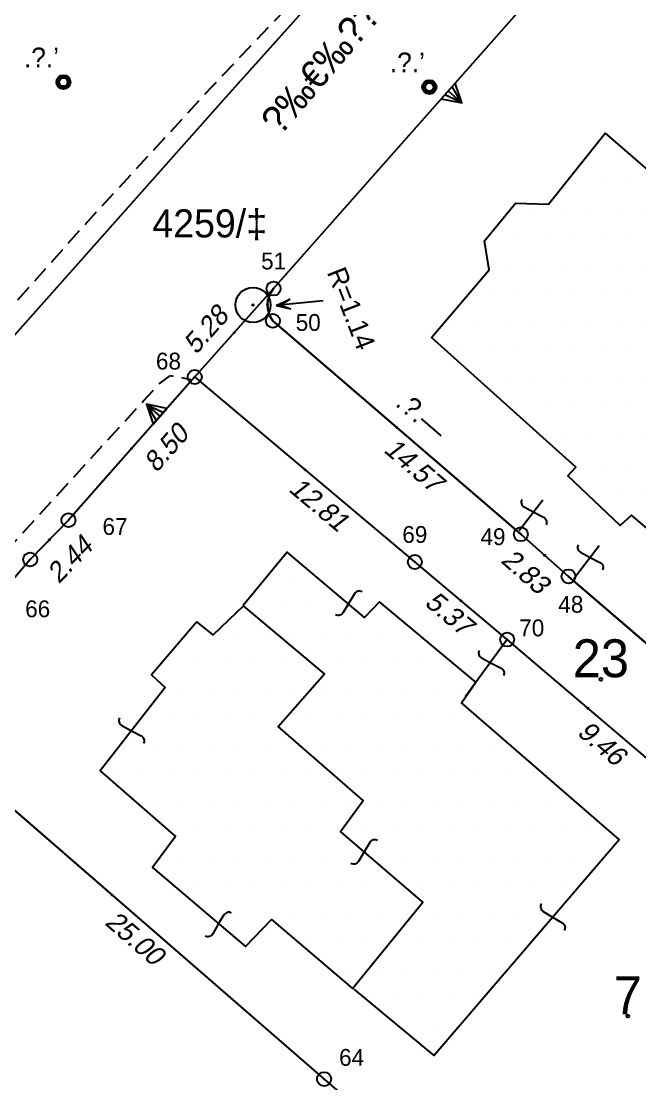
# Model space of a CAD drawing. Header units: millimetres. Extents: x 199469 to 200356, y 746544 to 746866.
# Drawn here: x 200100.09 to 200127.65, y 746710.29 to 746757.58 of the extents above; entities that cross this region are included whole.
import ezdxf
from ezdxf.enums import TextEntityAlignment as Align

# ---------------------------------------------------------------- set-up
doc = ezdxf.new("R2010")
doc.units = ezdxf.units.MM
doc.header["$LTSCALE"] = 3
doc.linetypes.add('DASHED2', pattern=[0.375, 0.25, -0.125])
doc.linetypes.add('HIDDEN', pattern=[0.375, 0.25, -0.125])
for name, color, linetype in [('C1603_1', 7, 'Continuous'), ('C1609_1', 52, 'Continuous'), ('C1611_1', 6, 'Continuous'), ('C1615', 2, 'Continuous'), ('C1650', 7, 'Continuous'), ('C1650_0_1', 1, 'Continuous'), ('C1660_1', 240, 'Continuous'), ('C1666', 1, 'Continuous'), ('C1680', 7, 'Continuous'), ('C1690', 7, 'Continuous'), ('gvul_temp', 51, 'Continuous'), ('M2200', 80, 'Continuous'), ('M2299', 80, 'Continuous'), ('M2402', 9, 'Continuous'), ('M2404', 9, 'DASHED2'), ('M2602', 9, 'Continuous'), ('M2605', 9, 'Continuous'), ('M4402', 9, 'Continuous')]:
    doc.layers.add(name, color=color, linetype=linetype)
doc.styles.add('HANIT_TEXT', font='hebtxt')
doc.styles.add('HEBTXT', font='hebtxt')
doc.styles.add('HEBTXT2', font='HEBTXT')
doc.styles.add('TAZAR_HEBTXT', font='HEBTXT')

# ---------------------------------------------------------------- blocks, each defined once
blk = doc.blocks.new('M2605_P')
at = {"style": 'HANIT_TEXT'}
blk.add_attdef('NAME', text='', height=1.389, rotation=0, dxfattribs=at).set_placement((0, 0.5), align=Align.BOTTOM_CENTER)
blk.add_attdef('HEIGHT', text='', height=1.6, rotation=0, dxfattribs=at).set_placement((0, -1), align=Align.TOP_CENTER)
at = {"style": 'HANIT_TEXT', "flags": 1}
blk.add_attdef('MARK', text='', height=1.6, rotation=0, dxfattribs=at).set_placement((0, -3), align=Align.TOP_CENTER)
blk = doc.blocks.new('*X79')
at = {"color": 0}
for p, q in [((200111.25, 746722.5), (200111.25, 746722.5)), ((200109.375, 746721.25), (200109.375, 746721.25)), ((200110.625, 746721.25), (200110.625, 746721.25)), ((200111.875, 746721.25), (200111.875, 746721.25)), ((200113.125, 746721.25), (200113.125, 746721.25)), ((200110, 746720), (200110, 746720)), ((200111.25, 746720), (200111.25, 746720)), ((200112.5, 746720), (200112.5, 746720)), ((200113.75, 746720), (200113.75, 746720)), ((200115, 746720), (200115, 746720)), ((200116.25, 746720), (200116.25, 746720)), ((200110.625, 746718.75), (200110.625, 746718.75)), ((200111.875, 746718.75), (200111.875, 746718.75)), ((200113.125, 746718.75), (200113.125, 746718.75)), ((200114.375, 746718.75), (200114.375, 746718.75)), ((200115.625, 746718.75), (200115.625, 746718.75)), ((200116.875, 746718.75), (200116.875, 746718.75)), ((200118.125, 746718.75), (200118.125, 746718.75)), ((200111.25, 746717.5), (200111.25, 746717.5)), ((200112.5, 746717.5), (200112.5, 746717.5)), ((200113.75, 746717.5), (200113.75, 746717.5)), ((200115, 746717.5), (200115, 746717.5)), ((200116.25, 746717.5), (200116.25, 746717.5)), ((200117.5, 746717.5), (200117.5, 746717.5)), ((200118.75, 746717.5), (200118.75, 746717.5)), ((200110.625, 746716.25), (200110.625, 746716.25)), ((200111.875, 746716.25), (200111.875, 746716.25)), ((200113.125, 746716.25), (200113.125, 746716.25)), ((200114.375, 746716.25), (200114.375, 746716.25)), ((200115.625, 746716.25), (200115.625, 746716.25)), ((200116.875, 746716.25), (200116.875, 746716.25)), ((200118.125, 746716.25), (200118.125, 746716.25)), ((200119.375, 746716.25), (200119.375, 746716.25)), ((200111.25, 746715), (200111.25, 746715)), ((200112.5, 746715), (200112.5, 746715)), ((200113.75, 746715), (200113.75, 746715)), ((200115, 746715), (200115, 746715)), ((200116.25, 746715), (200116.25, 746715)), ((200117.5, 746715), (200117.5, 746715)), ((200118.75, 746715), (200118.75, 746715)), ((200120, 746715), (200120, 746715)), ((200111.875, 746713.75), (200111.875, 746713.75)), ((200113.125, 746713.75), (200113.125, 746713.75)), ((200114.375, 746713.75), (200114.375, 746713.75)), ((200115.625, 746713.75), (200115.625, 746713.75)), ((200116.875, 746713.75), (200116.875, 746713.75)), ((200118.125, 746713.75), (200118.125, 746713.75)), ((200119.375, 746713.75), (200119.375, 746713.75)), ((200120.625, 746713.75), (200120.625, 746713.75)), ((200121.875, 746713.75), (200121.875, 746713.75)), ((200112.5, 746712.5), (200112.5, 746712.5)), ((200113.75, 746712.5), (200113.75, 746712.5)), ((200115, 746712.5), (200115, 746712.5)), ((200116.25, 746712.5), (200116.25, 746712.5)), ((200117.5, 746712.5), (200117.5, 746712.5)), ((200118.75, 746712.5), (200118.75, 746712.5)), ((200120, 746712.5), (200120, 746712.5)), ((200121.25, 746712.5), (200121.25, 746712.5)), ((200122.5, 746712.5), (200122.5, 746712.5)), ((200111.875, 746711.25), (200111.875, 746711.25)), ((200113.125, 746711.25), (200113.125, 746711.25)), ((200114.375, 746711.25), (200114.375, 746711.25)), ((200115.625, 746711.25), (200115.625, 746711.25)), ((200116.875, 746711.25), (200116.875, 746711.25)), ((200118.125, 746711.25), (200118.125, 746711.25)), ((200119.375, 746711.25), (200119.375, 746711.25)), ((200120.625, 746711.25), (200120.625, 746711.25)), ((200121.875, 746711.25), (200121.875, 746711.25)), ((200123.125, 746711.25), (200123.125, 746711.25)), ((200124.375, 746711.25), (200124.375, 746711.25)), ((200112.5, 746710), (200112.5, 746710)), ((200113.75, 746710), (200113.75, 746710)), ((200115, 746710), (200115, 746710)), ((200116.25, 746710), (200116.25, 746710)), ((200117.5, 746710), (200117.5, 746710)), ((200118.75, 746710), (200118.75, 746710)), ((200120, 746710), (200120, 746710)), ((200121.25, 746710), (200121.25, 746710)), ((200122.5, 746710), (200122.5, 746710)), ((200123.75, 746710), (200123.75, 746710)), ((200125, 746710), (200125, 746710)), ((200113.125, 746708.75), (200113.125, 746708.75)), ((200114.375, 746708.75), (200114.375, 746708.75)), ((200115.625, 746708.75), (200115.625, 746708.75)), ((200116.875, 746708.75), (200116.875, 746708.75)), ((200118.125, 746708.75), (200118.125, 746708.75)), ((200119.375, 746708.75), (200119.375, 746708.75)), ((200120.625, 746708.75), (200120.625, 746708.75)), ((200121.875, 746708.75), (200121.875, 746708.75)), ((200123.125, 746708.75), (200123.125, 746708.75)), ((200113.75, 746707.5), (200113.75, 746707.5)), ((200115, 746707.5), (200115, 746707.5)), ((200116.25, 746707.5), (200116.25, 746707.5)), ((200117.5, 746707.5), (200117.5, 746707.5)), ((200118.75, 746707.5), (200118.75, 746707.5)), ((200120, 746707.5), (200120, 746707.5)), ((200121.25, 746707.5), (200121.25, 746707.5)), ((200122.5, 746707.5), (200122.5, 746707.5)), ((200114.375, 746706.25), (200114.375, 746706.25)), ((200115.625, 746706.25), (200115.625, 746706.25)), ((200116.875, 746706.25), (200116.875, 746706.25)), ((200118.125, 746706.25), (200118.125, 746706.25)), ((200119.375, 746706.25), (200119.375, 746706.25)), ((200120.625, 746706.25), (200120.625, 746706.25)), ((200113.75, 746705), (200113.75, 746705)), ((200115, 746705), (200115, 746705)), ((200116.25, 746705), (200116.25, 746705)), ((200117.5, 746705), (200117.5, 746705)), ((200118.75, 746705), (200118.75, 746705)), ((200120, 746705), (200120, 746705)), ((200114.375, 746703.75), (200114.375, 746703.75)), ((200115.625, 746703.75), (200115.625, 746703.75)), ((200116.875, 746703.75), (200116.875, 746703.75)), ((200118.125, 746703.75), (200118.125, 746703.75)), ((200119.375, 746703.75), (200119.375, 746703.75)), ((200116.25, 746702.5), (200116.25, 746702.5)), ((200117.5, 746702.5), (200117.5, 746702.5))]:
    blk.add_line(p, q, dxfattribs=at)
blk = doc.blocks.new('*X80')
at = {"color": 0}
for p, q in [((200108.75, 746720), (200108.75, 746720)), ((200110, 746720), (200110, 746720)), ((200105.625, 746718.75), (200105.625, 746718.75)), ((200106.875, 746718.75), (200106.875, 746718.75)), ((200108.125, 746718.75), (200108.125, 746718.75)), ((200109.375, 746718.75), (200109.375, 746718.75)), ((200110.625, 746718.75), (200110.625, 746718.75)), ((200106.25, 746717.5), (200106.25, 746717.5)), ((200107.5, 746717.5), (200107.5, 746717.5)), ((200108.75, 746717.5), (200108.75, 746717.5)), ((200110, 746717.5), (200110, 746717.5)), ((200111.25, 746717.5), (200111.25, 746717.5)), ((200105.625, 746716.25), (200105.625, 746716.25)), ((200106.875, 746716.25), (200106.875, 746716.25)), ((200108.125, 746716.25), (200108.125, 746716.25)), ((200109.375, 746716.25), (200109.375, 746716.25)), ((200110.625, 746716.25), (200110.625, 746716.25)), ((200103.75, 746715), (200103.75, 746715)), ((200105, 746715), (200105, 746715)), ((200106.25, 746715), (200106.25, 746715)), ((200107.5, 746715), (200107.5, 746715)), ((200108.75, 746715), (200108.75, 746715)), ((200110, 746715), (200110, 746715)), ((200111.25, 746715), (200111.25, 746715)), ((200103.125, 746713.75), (200103.125, 746713.75)), ((200104.375, 746713.75), (200104.375, 746713.75)), ((200105.625, 746713.75), (200105.625, 746713.75)), ((200106.875, 746713.75), (200106.875, 746713.75)), ((200108.125, 746713.75), (200108.125, 746713.75)), ((200109.375, 746713.75), (200109.375, 746713.75)), ((200110.625, 746713.75), (200110.625, 746713.75)), ((200111.875, 746713.75), (200111.875, 746713.75)), ((200105, 746712.5), (200105, 746712.5)), ((200106.25, 746712.5), (200106.25, 746712.5)), ((200107.5, 746712.5), (200107.5, 746712.5)), ((200108.75, 746712.5), (200108.75, 746712.5)), ((200110, 746712.5), (200110, 746712.5)), ((200111.25, 746712.5), (200111.25, 746712.5)), ((200112.5, 746712.5), (200112.5, 746712.5)), ((200113.75, 746712.5), (200113.75, 746712.5)), ((200105.625, 746711.25), (200105.625, 746711.25)), ((200106.875, 746711.25), (200106.875, 746711.25)), ((200108.125, 746711.25), (200108.125, 746711.25)), ((200109.375, 746711.25), (200109.375, 746711.25)), ((200110.625, 746711.25), (200110.625, 746711.25)), ((200111.875, 746711.25), (200111.875, 746711.25)), ((200113.125, 746711.25), (200113.125, 746711.25)), ((200106.25, 746710), (200106.25, 746710)), ((200107.5, 746710), (200107.5, 746710)), ((200108.75, 746710), (200108.75, 746710)), ((200110, 746710), (200110, 746710)), ((200111.25, 746710), (200111.25, 746710)), ((200112.5, 746710), (200112.5, 746710)), ((200113.75, 746710), (200113.75, 746710)), ((200106.875, 746708.75), (200106.875, 746708.75)), ((200108.125, 746708.75), (200108.125, 746708.75)), ((200109.375, 746708.75), (200109.375, 746708.75)), ((200110.625, 746708.75), (200110.625, 746708.75)), ((200111.875, 746708.75), (200111.875, 746708.75)), ((200113.125, 746708.75), (200113.125, 746708.75)), ((200114.375, 746708.75), (200114.375, 746708.75)), ((200115.625, 746708.75), (200115.625, 746708.75)), ((200107.5, 746707.5), (200107.5, 746707.5)), ((200108.75, 746707.5), (200108.75, 746707.5)), ((200110, 746707.5), (200110, 746707.5)), ((200111.25, 746707.5), (200111.25, 746707.5)), ((200112.5, 746707.5), (200112.5, 746707.5)), ((200113.75, 746707.5), (200113.75, 746707.5)), ((200115, 746707.5), (200115, 746707.5)), ((200116.25, 746707.5), (200116.25, 746707.5)), ((200111.875, 746706.25), (200111.875, 746706.25)), ((200113.125, 746706.25), (200113.125, 746706.25)), ((200114.375, 746706.25), (200114.375, 746706.25)), ((200113.75, 746705), (200113.75, 746705))]:
    blk.add_line(p, q, dxfattribs=at)
blk = doc.blocks.new('*X82')
at = {"color": 0}
for p, q in [((200124.375, 746741.25), (200124.375, 746741.25)), ((200125.625, 746741.25), (200125.625, 746741.25)), ((200123.75, 746740), (200123.75, 746740)), ((200125, 746740), (200125, 746740)), ((200126.25, 746740), (200126.25, 746740)), ((200127.5, 746740), (200127.5, 746740)), ((200121.875, 746738.75), (200121.875, 746738.75)), ((200123.125, 746738.75), (200123.125, 746738.75)), ((200124.375, 746738.75), (200124.375, 746738.75)), ((200125.625, 746738.75), (200125.625, 746738.75)), ((200126.875, 746738.75), (200126.875, 746738.75)), ((200128.125, 746738.75), (200128.125, 746738.75)), ((200120, 746737.5), (200120, 746737.5)), ((200121.25, 746737.5), (200121.25, 746737.5)), ((200122.5, 746737.5), (200122.5, 746737.5)), ((200123.75, 746737.5), (200123.75, 746737.5)), ((200125, 746737.5), (200125, 746737.5)), ((200126.25, 746737.5), (200126.25, 746737.5)), ((200127.5, 746737.5), (200127.5, 746737.5)), ((200128.75, 746737.5), (200128.75, 746737.5)), ((200130, 746737.5), (200130, 746737.5)), ((200120.625, 746736.25), (200120.625, 746736.25)), ((200121.875, 746736.25), (200121.875, 746736.25)), ((200123.125, 746736.25), (200123.125, 746736.25)), ((200124.375, 746736.25), (200124.375, 746736.25)), ((200125.625, 746736.25), (200125.625, 746736.25)), ((200126.875, 746736.25), (200126.875, 746736.25)), ((200128.125, 746736.25), (200128.125, 746736.25)), ((200129.375, 746736.25), (200129.375, 746736.25)), ((200130.625, 746736.25), (200130.625, 746736.25)), ((200131.875, 746736.25), (200131.875, 746736.25)), ((200120, 746735), (200120, 746735)), ((200121.25, 746735), (200121.25, 746735)), ((200122.5, 746735), (200122.5, 746735)), ((200123.75, 746735), (200123.75, 746735)), ((200125, 746735), (200125, 746735)), ((200126.25, 746735), (200126.25, 746735)), ((200127.5, 746735), (200127.5, 746735)), ((200128.75, 746735), (200128.75, 746735)), ((200130, 746735), (200130, 746735)), ((200131.25, 746735), (200131.25, 746735)), ((200132.5, 746735), (200132.5, 746735)), ((200118.125, 746733.75), (200118.125, 746733.75)), ((200119.375, 746733.75), (200119.375, 746733.75)), ((200120.625, 746733.75), (200120.625, 746733.75)), ((200121.875, 746733.75), (200121.875, 746733.75)), ((200123.125, 746733.75), (200123.125, 746733.75)), ((200124.375, 746733.75), (200124.375, 746733.75)), ((200125.625, 746733.75), (200125.625, 746733.75)), ((200126.875, 746733.75), (200126.875, 746733.75)), ((200128.125, 746733.75), (200128.125, 746733.75)), ((200129.375, 746733.75), (200129.375, 746733.75)), ((200130.625, 746733.75), (200130.625, 746733.75)), ((200131.875, 746733.75), (200131.875, 746733.75)), ((200133.125, 746733.75), (200133.125, 746733.75)), ((200134.375, 746733.75), (200134.375, 746733.75)), ((200118.75, 746732.5), (200118.75, 746732.5)), ((200120, 746732.5), (200120, 746732.5)), ((200121.25, 746732.5), (200121.25, 746732.5)), ((200122.5, 746732.5), (200122.5, 746732.5)), ((200123.75, 746732.5), (200123.75, 746732.5)), ((200125, 746732.5), (200125, 746732.5)), ((200126.25, 746732.5), (200126.25, 746732.5)), ((200127.5, 746732.5), (200127.5, 746732.5)), ((200128.75, 746732.5), (200128.75, 746732.5)), ((200130, 746732.5), (200130, 746732.5)), ((200131.25, 746732.5), (200131.25, 746732.5)), ((200132.5, 746732.5), (200132.5, 746732.5)), ((200133.75, 746732.5), (200133.75, 746732.5)), ((200135, 746732.5), (200135, 746732.5)), ((200136.25, 746732.5), (200136.25, 746732.5)), ((200120.625, 746731.25), (200120.625, 746731.25)), ((200121.875, 746731.25), (200121.875, 746731.25)), ((200123.125, 746731.25), (200123.125, 746731.25)), ((200124.375, 746731.25), (200124.375, 746731.25)), ((200125.625, 746731.25), (200125.625, 746731.25)), ((200126.875, 746731.25), (200126.875, 746731.25)), ((200128.125, 746731.25), (200128.125, 746731.25)), ((200129.375, 746731.25), (200129.375, 746731.25)), ((200130.625, 746731.25), (200130.625, 746731.25)), ((200131.875, 746731.25), (200131.875, 746731.25)), ((200133.125, 746731.25), (200133.125, 746731.25)), ((200134.375, 746731.25), (200134.375, 746731.25)), ((200135.625, 746731.25), (200135.625, 746731.25)), ((200136.875, 746731.25), (200136.875, 746731.25)), ((200121.25, 746730), (200121.25, 746730)), ((200122.5, 746730), (200122.5, 746730)), ((200123.75, 746730), (200123.75, 746730)), ((200125, 746730), (200125, 746730)), ((200126.25, 746730), (200126.25, 746730)), ((200127.5, 746730), (200127.5, 746730)), ((200128.75, 746730), (200128.75, 746730)), ((200130, 746730), (200130, 746730)), ((200131.25, 746730), (200131.25, 746730)), ((200132.5, 746730), (200132.5, 746730)), ((200133.75, 746730), (200133.75, 746730)), ((200135, 746730), (200135, 746730)), ((200136.25, 746730), (200136.25, 746730)), ((200137.5, 746730), (200137.5, 746730)), ((200138.75, 746730), (200138.75, 746730)), ((200123.125, 746728.75), (200123.125, 746728.75)), ((200124.375, 746728.75), (200124.375, 746728.75)), ((200125.625, 746728.75), (200125.625, 746728.75)), ((200126.875, 746728.75), (200126.875, 746728.75)), ((200128.125, 746728.75), (200128.125, 746728.75)), ((200129.375, 746728.75), (200129.375, 746728.75)), ((200130.625, 746728.75), (200130.625, 746728.75)), ((200131.875, 746728.75), (200131.875, 746728.75)), ((200133.125, 746728.75), (200133.125, 746728.75)), ((200134.375, 746728.75), (200134.375, 746728.75)), ((200135.625, 746728.75), (200135.625, 746728.75)), ((200136.875, 746728.75), (200136.875, 746728.75)), ((200138.125, 746728.75), (200138.125, 746728.75)), ((200139.375, 746728.75), (200139.375, 746728.75)), ((200140.625, 746728.75), (200140.625, 746728.75)), ((200123.75, 746727.5), (200123.75, 746727.5)), ((200125, 746727.5), (200125, 746727.5)), ((200126.25, 746727.5), (200126.25, 746727.5)), ((200127.5, 746727.5), (200127.5, 746727.5)), ((200128.75, 746727.5), (200128.75, 746727.5)), ((200130, 746727.5), (200130, 746727.5)), ((200131.25, 746727.5), (200131.25, 746727.5)), ((200132.5, 746727.5), (200132.5, 746727.5)), ((200133.75, 746727.5), (200133.75, 746727.5)), ((200135, 746727.5), (200135, 746727.5)), ((200136.25, 746727.5), (200136.25, 746727.5)), ((200137.5, 746727.5), (200137.5, 746727.5)), ((200138.75, 746727.5), (200138.75, 746727.5)), ((200124.375, 746726.25), (200124.375, 746726.25)), ((200125.625, 746726.25), (200125.625, 746726.25)), ((200126.875, 746726.25), (200126.875, 746726.25)), ((200128.125, 746726.25), (200128.125, 746726.25)), ((200129.375, 746726.25), (200129.375, 746726.25)), ((200130.625, 746726.25), (200130.625, 746726.25)), ((200131.875, 746726.25), (200131.875, 746726.25)), ((200133.125, 746726.25), (200133.125, 746726.25)), ((200134.375, 746726.25), (200134.375, 746726.25)), ((200135.625, 746726.25), (200135.625, 746726.25)), ((200136.875, 746726.25), (200136.875, 746726.25)), ((200138.125, 746726.25), (200138.125, 746726.25)), ((200127.5, 746725), (200127.5, 746725)), ((200128.75, 746725), (200128.75, 746725)), ((200130, 746725), (200130, 746725)), ((200131.25, 746725), (200131.25, 746725)), ((200132.5, 746725), (200132.5, 746725)), ((200133.75, 746725), (200133.75, 746725)), ((200135, 746725), (200135, 746725)), ((200136.25, 746725), (200136.25, 746725)), ((200137.5, 746725), (200137.5, 746725)), ((200128.125, 746723.75), (200128.125, 746723.75)), ((200129.375, 746723.75), (200129.375, 746723.75)), ((200130.625, 746723.75), (200130.625, 746723.75)), ((200131.875, 746723.75), (200131.875, 746723.75)), ((200133.125, 746723.75), (200133.125, 746723.75)), ((200134.375, 746723.75), (200134.375, 746723.75)), ((200135.625, 746723.75), (200135.625, 746723.75)), ((200130, 746722.5), (200130, 746722.5)), ((200131.25, 746722.5), (200131.25, 746722.5)), ((200132.5, 746722.5), (200132.5, 746722.5)), ((200133.75, 746722.5), (200133.75, 746722.5)), ((200135, 746722.5), (200135, 746722.5)), ((200131.875, 746721.25), (200131.875, 746721.25)), ((200133.125, 746721.25), (200133.125, 746721.25)), ((200132.5, 746720), (200132.5, 746720))]:
    blk.add_line(p, q, dxfattribs=at)
blk = doc.blocks.new('*X37')
at = {"color": 0}
for p, q in [((200108.75, 746720), (200108.75, 746720)), ((200110, 746720), (200110, 746720)), ((200105.625, 746718.75), (200105.625, 746718.75)), ((200106.875, 746718.75), (200106.875, 746718.75)), ((200108.125, 746718.75), (200108.125, 746718.75)), ((200109.375, 746718.75), (200109.375, 746718.75)), ((200110.625, 746718.75), (200110.625, 746718.75)), ((200106.25, 746717.5), (200106.25, 746717.5)), ((200107.5, 746717.5), (200107.5, 746717.5)), ((200108.75, 746717.5), (200108.75, 746717.5)), ((200110, 746717.5), (200110, 746717.5)), ((200111.25, 746717.5), (200111.25, 746717.5)), ((200105.625, 746716.25), (200105.625, 746716.25)), ((200106.875, 746716.25), (200106.875, 746716.25)), ((200108.125, 746716.25), (200108.125, 746716.25)), ((200109.375, 746716.25), (200109.375, 746716.25)), ((200110.625, 746716.25), (200110.625, 746716.25)), ((200103.75, 746715), (200103.75, 746715)), ((200105, 746715), (200105, 746715)), ((200106.25, 746715), (200106.25, 746715)), ((200107.5, 746715), (200107.5, 746715)), ((200108.75, 746715), (200108.75, 746715)), ((200110, 746715), (200110, 746715)), ((200111.25, 746715), (200111.25, 746715)), ((200103.125, 746713.75), (200103.125, 746713.75)), ((200104.375, 746713.75), (200104.375, 746713.75)), ((200105.625, 746713.75), (200105.625, 746713.75)), ((200106.875, 746713.75), (200106.875, 746713.75)), ((200108.125, 746713.75), (200108.125, 746713.75)), ((200109.375, 746713.75), (200109.375, 746713.75)), ((200110.625, 746713.75), (200110.625, 746713.75)), ((200111.875, 746713.75), (200111.875, 746713.75)), ((200105, 746712.5), (200105, 746712.5)), ((200106.25, 746712.5), (200106.25, 746712.5)), ((200107.5, 746712.5), (200107.5, 746712.5)), ((200108.75, 746712.5), (200108.75, 746712.5)), ((200110, 746712.5), (200110, 746712.5)), ((200111.25, 746712.5), (200111.25, 746712.5)), ((200112.5, 746712.5), (200112.5, 746712.5)), ((200113.75, 746712.5), (200113.75, 746712.5)), ((200105.625, 746711.25), (200105.625, 746711.25)), ((200106.875, 746711.25), (200106.875, 746711.25)), ((200108.125, 746711.25), (200108.125, 746711.25)), ((200109.375, 746711.25), (200109.375, 746711.25)), ((200110.625, 746711.25), (200110.625, 746711.25)), ((200111.875, 746711.25), (200111.875, 746711.25)), ((200113.125, 746711.25), (200113.125, 746711.25)), ((200106.25, 746710), (200106.25, 746710)), ((200107.5, 746710), (200107.5, 746710)), ((200108.75, 746710), (200108.75, 746710)), ((200110, 746710), (200110, 746710)), ((200111.25, 746710), (200111.25, 746710)), ((200112.5, 746710), (200112.5, 746710)), ((200113.75, 746710), (200113.75, 746710)), ((200106.875, 746708.75), (200106.875, 746708.75)), ((200108.125, 746708.75), (200108.125, 746708.75)), ((200109.375, 746708.75), (200109.375, 746708.75)), ((200110.625, 746708.75), (200110.625, 746708.75)), ((200111.875, 746708.75), (200111.875, 746708.75)), ((200113.125, 746708.75), (200113.125, 746708.75)), ((200114.375, 746708.75), (200114.375, 746708.75)), ((200115.625, 746708.75), (200115.625, 746708.75)), ((200107.5, 746707.5), (200107.5, 746707.5)), ((200108.75, 746707.5), (200108.75, 746707.5)), ((200110, 746707.5), (200110, 746707.5)), ((200111.25, 746707.5), (200111.25, 746707.5)), ((200112.5, 746707.5), (200112.5, 746707.5)), ((200113.75, 746707.5), (200113.75, 746707.5)), ((200115, 746707.5), (200115, 746707.5)), ((200116.25, 746707.5), (200116.25, 746707.5)), ((200111.875, 746706.25), (200111.875, 746706.25)), ((200113.125, 746706.25), (200113.125, 746706.25)), ((200114.375, 746706.25), (200114.375, 746706.25)), ((200113.75, 746705), (200113.75, 746705))]:
    blk.add_line(p, q, dxfattribs=at)
blk = doc.blocks.new('*X39')
at = {"color": 0}
for p, q in [((200124.375, 746741.25), (200124.375, 746741.25)), ((200125.625, 746741.25), (200125.625, 746741.25)), ((200123.75, 746740), (200123.75, 746740)), ((200125, 746740), (200125, 746740)), ((200126.25, 746740), (200126.25, 746740)), ((200127.5, 746740), (200127.5, 746740)), ((200121.875, 746738.75), (200121.875, 746738.75)), ((200123.125, 746738.75), (200123.125, 746738.75)), ((200124.375, 746738.75), (200124.375, 746738.75)), ((200125.625, 746738.75), (200125.625, 746738.75)), ((200126.875, 746738.75), (200126.875, 746738.75)), ((200128.125, 746738.75), (200128.125, 746738.75)), ((200120, 746737.5), (200120, 746737.5)), ((200121.25, 746737.5), (200121.25, 746737.5)), ((200122.5, 746737.5), (200122.5, 746737.5)), ((200123.75, 746737.5), (200123.75, 746737.5)), ((200125, 746737.5), (200125, 746737.5)), ((200126.25, 746737.5), (200126.25, 746737.5)), ((200127.5, 746737.5), (200127.5, 746737.5)), ((200128.75, 746737.5), (200128.75, 746737.5)), ((200130, 746737.5), (200130, 746737.5)), ((200120.625, 746736.25), (200120.625, 746736.25)), ((200121.875, 746736.25), (200121.875, 746736.25)), ((200123.125, 746736.25), (200123.125, 746736.25)), ((200124.375, 746736.25), (200124.375, 746736.25)), ((200125.625, 746736.25), (200125.625, 746736.25)), ((200126.875, 746736.25), (200126.875, 746736.25)), ((200128.125, 746736.25), (200128.125, 746736.25)), ((200129.375, 746736.25), (200129.375, 746736.25)), ((200130.625, 746736.25), (200130.625, 746736.25)), ((200131.875, 746736.25), (200131.875, 746736.25)), ((200120, 746735), (200120, 746735)), ((200121.25, 746735), (200121.25, 746735)), ((200122.5, 746735), (200122.5, 746735)), ((200123.75, 746735), (200123.75, 746735)), ((200125, 746735), (200125, 746735)), ((200126.25, 746735), (200126.25, 746735)), ((200127.5, 746735), (200127.5, 746735)), ((200128.75, 746735), (200128.75, 746735)), ((200130, 746735), (200130, 746735)), ((200131.25, 746735), (200131.25, 746735)), ((200132.5, 746735), (200132.5, 746735)), ((200118.125, 746733.75), (200118.125, 746733.75)), ((200119.375, 746733.75), (200119.375, 746733.75)), ((200120.625, 746733.75), (200120.625, 746733.75)), ((200121.875, 746733.75), (200121.875, 746733.75)), ((200123.125, 746733.75), (200123.125, 746733.75)), ((200124.375, 746733.75), (200124.375, 746733.75)), ((200125.625, 746733.75), (200125.625, 746733.75)), ((200126.875, 746733.75), (200126.875, 746733.75)), ((200128.125, 746733.75), (200128.125, 746733.75)), ((200129.375, 746733.75), (200129.375, 746733.75)), ((200130.625, 746733.75), (200130.625, 746733.75)), ((200131.875, 746733.75), (200131.875, 746733.75)), ((200133.125, 746733.75), (200133.125, 746733.75)), ((200134.375, 746733.75), (200134.375, 746733.75)), ((200118.75, 746732.5), (200118.75, 746732.5)), ((200120, 746732.5), (200120, 746732.5)), ((200121.25, 746732.5), (200121.25, 746732.5)), ((200122.5, 746732.5), (200122.5, 746732.5)), ((200123.75, 746732.5), (200123.75, 746732.5)), ((200125, 746732.5), (200125, 746732.5)), ((200126.25, 746732.5), (200126.25, 746732.5)), ((200127.5, 746732.5), (200127.5, 746732.5)), ((200128.75, 746732.5), (200128.75, 746732.5)), ((200130, 746732.5), (200130, 746732.5)), ((200131.25, 746732.5), (200131.25, 746732.5)), ((200132.5, 746732.5), (200132.5, 746732.5)), ((200133.75, 746732.5), (200133.75, 746732.5)), ((200135, 746732.5), (200135, 746732.5)), ((200136.25, 746732.5), (200136.25, 746732.5)), ((200120.625, 746731.25), (200120.625, 746731.25)), ((200121.875, 746731.25), (200121.875, 746731.25)), ((200123.125, 746731.25), (200123.125, 746731.25)), ((200124.375, 746731.25), (200124.375, 746731.25)), ((200125.625, 746731.25), (200125.625, 746731.25)), ((200126.875, 746731.25), (200126.875, 746731.25)), ((200128.125, 746731.25), (200128.125, 746731.25)), ((200129.375, 746731.25), (200129.375, 746731.25)), ((200130.625, 746731.25), (200130.625, 746731.25)), ((200131.875, 746731.25), (200131.875, 746731.25)), ((200133.125, 746731.25), (200133.125, 746731.25)), ((200134.375, 746731.25), (200134.375, 746731.25)), ((200135.625, 746731.25), (200135.625, 746731.25)), ((200136.875, 746731.25), (200136.875, 746731.25)), ((200121.25, 746730), (200121.25, 746730)), ((200122.5, 746730), (200122.5, 746730)), ((200123.75, 746730), (200123.75, 746730)), ((200125, 746730), (200125, 746730)), ((200126.25, 746730), (200126.25, 746730)), ((200127.5, 746730), (200127.5, 746730)), ((200128.75, 746730), (200128.75, 746730)), ((200130, 746730), (200130, 746730)), ((200131.25, 746730), (200131.25, 746730)), ((200132.5, 746730), (200132.5, 746730)), ((200133.75, 746730), (200133.75, 746730)), ((200135, 746730), (200135, 746730)), ((200136.25, 746730), (200136.25, 746730)), ((200137.5, 746730), (200137.5, 746730)), ((200138.75, 746730), (200138.75, 746730)), ((200123.125, 746728.75), (200123.125, 746728.75)), ((200124.375, 746728.75), (200124.375, 746728.75)), ((200125.625, 746728.75), (200125.625, 746728.75)), ((200126.875, 746728.75), (200126.875, 746728.75)), ((200128.125, 746728.75), (200128.125, 746728.75)), ((200129.375, 746728.75), (200129.375, 746728.75)), ((200130.625, 746728.75), (200130.625, 746728.75)), ((200131.875, 746728.75), (200131.875, 746728.75)), ((200133.125, 746728.75), (200133.125, 746728.75)), ((200134.375, 746728.75), (200134.375, 746728.75)), ((200135.625, 746728.75), (200135.625, 746728.75)), ((200136.875, 746728.75), (200136.875, 746728.75)), ((200138.125, 746728.75), (200138.125, 746728.75)), ((200139.375, 746728.75), (200139.375, 746728.75)), ((200140.625, 746728.75), (200140.625, 746728.75)), ((200123.75, 746727.5), (200123.75, 746727.5)), ((200125, 746727.5), (200125, 746727.5)), ((200126.25, 746727.5), (200126.25, 746727.5)), ((200127.5, 746727.5), (200127.5, 746727.5)), ((200128.75, 746727.5), (200128.75, 746727.5)), ((200130, 746727.5), (200130, 746727.5)), ((200131.25, 746727.5), (200131.25, 746727.5)), ((200132.5, 746727.5), (200132.5, 746727.5)), ((200133.75, 746727.5), (200133.75, 746727.5)), ((200135, 746727.5), (200135, 746727.5)), ((200136.25, 746727.5), (200136.25, 746727.5)), ((200137.5, 746727.5), (200137.5, 746727.5)), ((200138.75, 746727.5), (200138.75, 746727.5)), ((200124.375, 746726.25), (200124.375, 746726.25)), ((200125.625, 746726.25), (200125.625, 746726.25)), ((200126.875, 746726.25), (200126.875, 746726.25)), ((200128.125, 746726.25), (200128.125, 746726.25)), ((200129.375, 746726.25), (200129.375, 746726.25)), ((200130.625, 746726.25), (200130.625, 746726.25)), ((200131.875, 746726.25), (200131.875, 746726.25)), ((200133.125, 746726.25), (200133.125, 746726.25)), ((200134.375, 746726.25), (200134.375, 746726.25)), ((200135.625, 746726.25), (200135.625, 746726.25)), ((200136.875, 746726.25), (200136.875, 746726.25)), ((200138.125, 746726.25), (200138.125, 746726.25)), ((200127.5, 746725), (200127.5, 746725)), ((200128.75, 746725), (200128.75, 746725)), ((200130, 746725), (200130, 746725)), ((200131.25, 746725), (200131.25, 746725)), ((200132.5, 746725), (200132.5, 746725)), ((200133.75, 746725), (200133.75, 746725)), ((200135, 746725), (200135, 746725)), ((200136.25, 746725), (200136.25, 746725)), ((200137.5, 746725), (200137.5, 746725)), ((200128.125, 746723.75), (200128.125, 746723.75)), ((200129.375, 746723.75), (200129.375, 746723.75)), ((200130.625, 746723.75), (200130.625, 746723.75)), ((200131.875, 746723.75), (200131.875, 746723.75)), ((200133.125, 746723.75), (200133.125, 746723.75)), ((200134.375, 746723.75), (200134.375, 746723.75)), ((200135.625, 746723.75), (200135.625, 746723.75)), ((200130, 746722.5), (200130, 746722.5)), ((200131.25, 746722.5), (200131.25, 746722.5)), ((200132.5, 746722.5), (200132.5, 746722.5)), ((200133.75, 746722.5), (200133.75, 746722.5)), ((200135, 746722.5), (200135, 746722.5)), ((200131.875, 746721.25), (200131.875, 746721.25)), ((200133.125, 746721.25), (200133.125, 746721.25)), ((200132.5, 746720), (200132.5, 746720))]:
    blk.add_line(p, q, dxfattribs=at)
blk = doc.blocks.new('C1690')
blk.add_lwpolyline([(0.211, 1.231, 0.414214), (-0.119, 0.772), (0.007, 0), (0.154, -0.774, -0.414214), (-0.163, -1.243)], format="xyb")
blk = doc.blocks.new('C1603')
at = {"color": 255}
blk.add_circle((0, 0), 0.1, dxfattribs=at)
at = {"style": 'HEBTXT2', "width": 3}
blk.add_attdef('CROSS', text='', height=4, dxfattribs=at).set_placement((0, 1.5), align=Align.MIDDLE)
at = {"style": 'HEBTXT2'}
blk.add_attdef('PARCEL_NAME', text='', height=2.7, dxfattribs=at).set_placement((0, 1.5), align=Align.MIDDLE)
at = {"style": 'HEBTXT2', "flags": 1}
for tag, p in [('GUSH', (0, -1)), ('PARCEL_STATUS', (0, -2.5)), ('PARCEL_SOURCE', (0, -4)), ('LEGAL_AREA', (0, -5.5)), ('CALC_AREA', (0, -7)), ('PARCEL_PREVIOUS', (0, -8.5)), ('GUSH_PREVIOUS', (0, -10)), ('TABA_PLAN', (0, -11.5)), ('TABA_MIGRASH', (0, -13)), ('TABA_YEUD', (0, -14.5)), ('COMMENT', (0, -16))]:
    blk.add_attdef(tag, text='', height=1, dxfattribs=at).set_placement(p, align=Align.MIDDLE)
blk = doc.blocks.new('M2402_E')
at = {"style": 'HANIT_TEXT'}
blk.add_attdef('ADDRESS', text='', height=2, rotation=49.62093, dxfattribs=at).set_placement((0.877, 2.729), align=Align.BOTTOM_CENTER)
blk = doc.blocks.new('C1609')
blk.add_circle((0, 0), 0.04)
at = {"style": 'HEBTXT', "width": 10}
blk.add_attdef('CROSS', text='', height=1.4, dxfattribs=at).set_placement((0, 1.5), align=Align.CENTER)
at = {"style": 'HEBTXT'}
for tag in ['LEGAL_LENGTH', 'RADIUS']:
    blk.add_attdef(tag, text='', height=1.4, dxfattribs=at).set_placement((0, 1.5), align=Align.CENTER)
at = {"style": 'HEBTXT', "oblique": 12}
blk.add_attdef('CALC_LENGTH', text='', height=1.4, dxfattribs=at).set_placement((0, -1.5), align=Align.TOP_CENTER)
at = {"style": 'HEBTXT', "flags": 1}
for tag, p in [('LINE_NAME', (0, -4)), ('TOPO', (0, -5.5)), ('COMMENT', (0, -7))]:
    blk.add_attdef(tag, text='', height=1, dxfattribs=at).set_placement(p, align=Align.MIDDLE_CENTER)
blk = doc.blocks.new('C1650_PLT')
for p, q in [((-0.043, 1.135), (-0.404, 0)), ((0, 1.21), (0, 0)), ((0.039, 1.122), (0.374, 0))]:
    blk.add_line(p, q)
blk.add_lwpolyline([(0.75, 0), (0, 1.299), (-0.75, 0)], close=True)
blk = doc.blocks.new('C1615')
for radius in [1.25, 0.05]:
    blk.add_circle((0, 0), radius)
at = {"style": 'TAZAR_HEBTXT'}
blk.add_attdef('POINT_NAME', text='', height=2, dxfattribs=at).set_placement((0, 3), align=Align.BOTTOM_CENTER)
blk.add_attdef('MARK_DESC', text='', height=2, dxfattribs=at).set_placement((3, 0), align=Align.MIDDLE_LEFT)
at = {"style": 'TAZAR_HEBTXT', "flags": 1}
for tag, p in [('UID', (0, -2)), ('CLASS', (0, -3.5)), ('SOURCE', (0, -5)), ('TOPO', (0, -6.5)), ('HEIGHT', (0, -8)), ('LEGAL_X', (0, -9.5)), ('LEGAL_Y', (0, -11)), ('LEGAL_Z', (0, -12.5)), ('COMMENT', (0, -14))]:
    blk.add_attdef(tag, text='', height=1, dxfattribs=at).set_placement(p, align=Align.MIDDLE)
blk.add_attdef('MARK', text='', height=1, dxfattribs=at).set_placement((2, -1.989), align=Align.MIDDLE_LEFT)
blk = doc.blocks.new('M4402_E')
for radius in [0.5, 0.45, 0.4, 0.35, 0.3]:
    blk.add_circle((0, 0), radius)
at = {"style": 'HANIT_TEXT'}
for tag, p in [('NAME', (0, -1)), ('HEIGHT', (0, -2.5))]:
    blk.add_attdef(tag, text='', height=1, dxfattribs=at).set_placement(p, align=Align.TOP_CENTER)
blk.add_attdef('DESC', text='', height=1, dxfattribs=at).set_placement((-1, -4), align=Align.TOP_RIGHT)
blk.add_attdef('MARK', text='', height=1, dxfattribs=at).set_placement((0, -4), align=Align.TOP_LEFT)
at = {"style": 'HANIT_TEXT', "flags": 1}
for tag, p in [('OWNER', (0, -5.5)), ('TYPE', (0, -7))]:
    blk.add_attdef(tag, text='', height=1, dxfattribs=at).set_placement(p, align=Align.TOP_CENTER)
blk = doc.blocks.new('C1611')
blk.add_circle((0, 0), 0.5)
at = {"color": 255}
blk.add_point((0, 0), dxfattribs=at)
at = {"style": 'HEBTXT2'}
blk.add_attdef('POINT_NAME', text='', height=1.5, dxfattribs=at).set_placement((0, 1.5), align=Align.BOTTOM_CENTER)
blk.add_attdef('MARK_DESC', text='', height=1.2, dxfattribs=at).set_placement((2, 0), align=Align.MIDDLE_LEFT)
at = {"style": 'HEBTXT2', "flags": 1}
for tag, p in [('MARK', (0, -2)), ('CLASS', (0, -3.5)), ('SOURCE', (0, -5)), ('TOPO', (0, -6.5)), ('HEIGHT', (0, -8)), ('COMMENT', (0, -9.5))]:
    blk.add_attdef(tag, text='', height=1, dxfattribs=at).set_placement(p, align=Align.MIDDLE)
blk = doc.blocks.new('HETZ')
for p, q in [((0, 0), (-1, 0.35)), ((-0.3, 0), (-1, 0.35)), ((0, 0), (-1, -0.35)), ((-1, -0.35), (-0.3, 0))]:
    blk.add_line(p, q)

msp = doc.modelspace()

# ---------------------------------------------------------------- linework, layer by layer
at = {"layer": 'C1650_0_1'}
for p, q in [((200111.334, 746745.686), (200136.381, 746773.999)), ((200107.818, 746741.749), (200111.334, 746745.686)), ((200107.818, 746741.749), (200102.193, 746735.374)), ((200102.193, 746735.374), (200100.49, 746733.624)), ((200100.49, 746733.624), (200094.693, 746726.874))]:
    msp.add_line(p, q, dxfattribs=at)
at = {"layer": 'C1660_1'}
for p, q in [((200111.302, 746744.249), (200122.349, 746734.749)), ((200117.627, 746733.514), (200107.818, 746741.749)), ((200122.349, 746734.749), (200124.474, 746732.874)), ((200121.74, 746730.061), (200117.627, 746733.514)), ((200124.474, 746732.874), (200133.568, 746725.061)), ((200128.943, 746723.936), (200121.74, 746730.061)), ((200094.693, 746726.874), (200113.584, 746710.499)), ((200113.584, 746710.499), (200125.896, 746699.874))]:
    msp.add_line(p, q, dxfattribs=at)
msp.add_arc((200112.2, 746744.948), 1.138, 139.5887, 217.9166, dxfattribs=at)
at = {"layer": 'C1666'}
for p, q in [((200124.891, 746771.733), (200109.226, 746754.215)), ((200109.226, 746754.215), (200091.245, 746734.009))]:
    msp.add_line(p, q, dxfattribs=at)
at = {"layer": 'C1680', "linetype": 'Continuous'}
msp.add_line((200113.54, 746745.143), (200111.452, 746744.932), dxfattribs=at)
at = {"layer": 'gvul_temp'}
for p, q in [((200111.334, 746745.686), (200136.381, 746773.999)), ((200107.818, 746741.749), (200111.334, 746745.686)), ((200111.302, 746744.249), (200122.349, 746734.749)), ((200107.818, 746741.749), (200102.193, 746735.374)), ((200117.627, 746733.514), (200107.818, 746741.749)), ((200102.193, 746735.374), (200100.49, 746733.624)), ((200122.349, 746734.749), (200124.474, 746732.874)), ((200100.49, 746733.624), (200094.693, 746726.874)), ((200121.74, 746730.061), (200117.627, 746733.514)), ((200124.474, 746732.874), (200133.568, 746725.061)), ((200128.943, 746723.936), (200121.74, 746730.061)), ((200094.693, 746726.874), (200113.584, 746710.499)), ((200113.584, 746710.499), (200125.896, 746699.874))]:
    msp.add_line(p, q, dxfattribs=at)
msp.add_arc((200112.2, 746744.948), 1.138, 139.5887, 217.9166, dxfattribs=at)
at = {"layer": 'M2200'}
msp.add_line((200121.74, 746730.061), (200119.887, 746727.524), dxfattribs=at)
for points in [[(200136.447, 746732.844), (200136.447, 746732.844), (200133.937, 746729.944), (200127.277, 746735.604), (200126.777, 746735.144), (200124.437, 746737.354), (200124.797, 746737.734), (200118.367, 746743.504), (200120.937, 746746.514), (200120.737, 746747.814), (200122.107, 746749.484), (200123.577, 746749.444), (200126.107, 746752.604), (200141.727, 746739.084)], [(200136.447, 746732.844), (200136.447, 746732.844), (200133.937, 746729.944), (200127.277, 746735.604), (200126.777, 746735.144), (200124.437, 746737.354), (200124.797, 746737.734), (200118.367, 746743.504), (200120.937, 746746.514), (200120.737, 746747.814), (200122.107, 746749.484), (200123.577, 746749.444), (200126.107, 746752.604), (200141.727, 746739.084)], [(200114.907, 746714.494), (200118.467, 746711.544), (200126.737, 746721.154), (200119.707, 746727.244), (200120.347, 746728.164), (200116.047, 746731.734), (200115.387, 746731.044), (200111.937, 746733.944), (200109.977, 746731.584)], [(200114.907, 746714.494), (200118.467, 746711.544), (200126.737, 746721.154), (200119.707, 746727.244), (200120.347, 746728.164), (200116.047, 746731.734), (200115.387, 746731.044), (200111.937, 746733.944), (200109.977, 746731.584)], [(200107.917, 746730.844), (200105.897, 746728.484), (200106.497, 746727.924), (200103.607, 746724.214), (200106.957, 746721.294), (200105.937, 746719.914), (200110.077, 746716.394), (200111.237, 746717.604), (200114.847, 746714.534), (200117.977, 746718.374), (200114.317, 746721.514), (200115.327, 746722.904), (200111.537, 746726.194), (200113.607, 746728.534), (200109.987, 746731.564), (200108.647, 746730.274), (200107.917, 746730.844)]]:
    msp.add_lwpolyline(points, dxfattribs=at)
at = {"layer": 'M2404', "linetype": 'DASHED2', "flags": 128}
msp.add_lwpolyline([(200067.039, 746726), (200068.162, 746724.876), (200070.017, 746723.845), (200072.939, 746722.814), (200076.063, 746722.193), (200076.625, 746722.118), (200080.053, 746723.055), (200082.887, 746726.075), (200087.447, 746730.844), (200093.171, 746737.359), (200098.165, 746743.177), (200102.746, 746748.339), (200108.599, 746754.681), (200115.173, 746761.591), (200119.656, 746766.535)], dxfattribs=at)
at = {"layer": 'M2404', "linetype": 'HIDDEN', "flags": 128}
msp.add_lwpolyline([(200093.637, 746722.524), (200092.767, 746723.274), (200092.487, 746723.594), (200092.247, 746723.964), (200092.107, 746724.474), (200092.137, 746724.994), (200093.497, 746727.004), (200099.707, 746734.314), (200105.527, 746740.674), (200106.237, 746741.444), (200106.747, 746741.814), (200107.637, 746741.644)], dxfattribs=at)
at = {"layer": 'M2602'}
for p, q in [((200123.337, 746736.264), (200122.277, 746734.894)), ((200124.717, 746732.774), (200125.847, 746734.254))]:
    msp.add_line(p, q, dxfattribs=at)
at = {"layer": 'M2605', "flags": 128}
msp.add_lwpolyline([(200111.302, 746744.249, -0.35573), (200111.334, 746745.686, -2.276162)], format="xyb", dxfattribs=at)
for points in [[(200133.568, 746725.061), (200124.474, 746732.874), (200122.349, 746734.749), (200111.302, 746744.249)], [(200094.693, 746726.874), (200113.584, 746710.499)]]:
    msp.add_lwpolyline(points, dxfattribs=at)

# ---------------------------------------------------------------- block references
at = {"layer": 'C1603_1'}
ref = msp.add_blockref('C1603', (200125.915, 746728.291), dxfattribs=dict(at, xscale=0.6250000000000002, yscale=0.6250000000000002, zscale=0.6250000000000002))
ref.add_attrib('PARCEL_NAME', '23', dxfattribs={"layer": '0', "height": 1.6875, "style": 'TAZAR_HEBTXT'}).set_placement((200125.915, 746729.229), align=Align.MIDDLE)
ref = msp.add_blockref('C1603', (200127.114, 746713.293), dxfattribs=dict(at, xscale=0.6250000000000002, yscale=0.6250000000000002, zscale=0.6250000000000002))
ref.add_attrib('PARCEL_NAME', '7', dxfattribs={"layer": '0', "height": 1.688, "style": 'TAZAR_HEBTXT'}).set_placement((200127.114, 746714.23), align=Align.MIDDLE)
at = {"layer": 'C1609_1', "linetype": 'DASHED2'}
ref = msp.add_blockref('C1609', (200111.062, 746744.973), dxfattribs=dict(at, xscale=0.625, yscale=0.625, zscale=0.625, rotation=291.2871672854611))
ref.add_attrib('RADIUS', 'R=1.14', dxfattribs={"layer": '0', "height": 0.875, "rotation": 291.2872, "style": 'HEBTXT2'}).set_placement((200114.387, 746744.642), align=Align.CENTER)
ref = msp.add_blockref('C1609', (200109.576, 746743.718), dxfattribs=dict(at, xscale=0.625, yscale=0.625, zscale=0.625, rotation=48.23990271464955))
ref.add_attrib('CALC_LENGTH', '5.28', dxfattribs={"layer": '0', "height": 0.875, "rotation": 408.2399, "style": 'HEBTXT2', "oblique": 12}).set_placement((200107.979, 746744.144), align=Align.TOP_CENTER)
ref = msp.add_blockref('C1609', (200105.006, 746738.561), dxfattribs=dict(at, xscale=0.625, yscale=0.625, zscale=0.625, rotation=48.57633437499736))
ref.add_attrib('CALC_LENGTH', '8.50', dxfattribs={"layer": '0', "height": 0.875, "rotation": 408.5763, "style": 'HEBTXT2', "oblique": 12}).set_placement((200106.208, 746738.883), align=Align.TOP_CENTER)
ref = msp.add_blockref('C1609', (200116.826, 746739.499), dxfattribs=dict(at, xscale=0.625, yscale=0.625, zscale=0.625, rotation=319.3054647913926))
ref.add_attrib('CALC_LENGTH', '14.57', dxfattribs={"layer": '0', "height": 0.875, "rotation": 319.3055, "style": 'HEBTXT2', "oblique": 12}).set_placement((200117.873, 746738.157), align=Align.TOP_CENTER)
ref = msp.add_blockref('C1609', (200112.722, 746737.631), dxfattribs=dict(at, xscale=0.625, yscale=0.625, zscale=0.625, rotation=319.984497916684))
ref.add_attrib('CALC_LENGTH', '12.81', dxfattribs={"layer": '0', "height": 0.875, "rotation": 319.9845, "style": 'HEBTXT2', "oblique": 12}).set_placement((200113.642, 746736.423), align=Align.TOP_CENTER)
ref = msp.add_blockref('C1609', (200101.341, 746734.499), dxfattribs=dict(at, xscale=0.625, yscale=0.625, zscale=0.625, rotation=45.77646192786614))
ref.add_attrib('CALC_LENGTH', '2.44', dxfattribs={"layer": '0', "height": 0.875, "rotation": 405.7765, "style": 'HEBTXT2', "oblique": 12}).set_placement((200101.926, 746733.937), align=Align.TOP_CENTER)
ref = msp.add_blockref('C1609', (200123.412, 746733.811), dxfattribs=dict(at, xscale=0.625, yscale=0.625, zscale=0.625, rotation=318.5763343749974))
ref.add_attrib('CALC_LENGTH', '2.83', dxfattribs={"layer": '0', "height": 0.875, "rotation": 318.5763, "style": 'HEBTXT2', "oblique": 12}).set_placement((200122.848, 746733.432), align=Align.TOP_CENTER)
ref = msp.add_blockref('C1609', (200119.683, 746731.788), dxfattribs=dict(at, xscale=0.6249999999999999, yscale=0.6249999999999999, zscale=0.6249999999999999, rotation=319.9901976703356))
ref.add_attrib('CALC_LENGTH', '5.37', dxfattribs={"layer": '0', "height": 0.875, "rotation": 319.9902, "style": 'HEBTXT2', "oblique": 12}).set_placement((200119.45, 746731.568), align=Align.TOP_CENTER)
ref = msp.add_blockref('C1609', (200125.341, 746726.999), dxfattribs=dict(at, xscale=0.625, yscale=0.625, zscale=0.625, rotation=319.6249364191501))
ref.add_attrib('CALC_LENGTH', '9.46', dxfattribs={"layer": '0', "height": 0.875, "rotation": 319.6249, "style": 'HEBTXT2', "oblique": 12}).set_placement((200126.246, 746725.79), align=Align.TOP_CENTER)
ref = msp.add_blockref('C1609', (200104.138, 746718.686), dxfattribs=dict(at, xscale=0.625, yscale=0.625, zscale=0.625, rotation=319.0801670106324))
ref.add_attrib('CALC_LENGTH', '25.00', dxfattribs={"layer": '0', "height": 0.875, "rotation": 319.0802, "style": 'HEBTXT2', "oblique": 12}).set_placement((200105.443, 746717.113), align=Align.TOP_CENTER)
at = {"layer": 'C1611_1', "linetype": 'DASHED2'}
ref = msp.add_blockref('C1611', (200111.334, 746745.686, 200), dxfattribs=dict(at, xscale=0.625, yscale=0.625, zscale=0.625))
ref.add_attrib('POINT_NAME', '51', dxfattribs={"layer": '0', "height": 0.75, "style": 'HEBTXT2'}).set_placement((200111.334, 746746.311, 200), align=Align.BOTTOM_CENTER)
ref = msp.add_blockref('C1611', (200111.302, 746744.249, 200), dxfattribs=dict(at, xscale=0.625, yscale=0.625, zscale=0.625))
ref.add_attrib('POINT_NAME', '50', dxfattribs={"layer": '0', "height": 0.75, "style": 'HEBTXT2'}).set_placement((200112.876, 746743.576, 200), align=Align.BOTTOM_CENTER)
ref = msp.add_blockref('C1611', (200107.818, 746741.749, 200), dxfattribs=dict(at, xscale=0.625, yscale=0.625, zscale=0.625))
ref.add_attrib('POINT_NAME', '68', dxfattribs={"layer": '0', "height": 0.75, "style": 'HEBTXT2'}).set_placement((200106.649, 746741.855, 200), align=Align.BOTTOM_CENTER)
ref = msp.add_blockref('C1611', (200102.193, 746735.374, 200), dxfattribs=dict(at, xscale=0.625, yscale=0.625, zscale=0.625))
ref.add_attrib('POINT_NAME', '67', dxfattribs={"layer": '0', "height": 0.75, "style": 'HEBTXT2'}).set_placement((200104.268, 746734.496, 200), align=Align.BOTTOM_CENTER)
ref = msp.add_blockref('C1611', (200117.627, 746733.514, 200), dxfattribs=dict(at, xscale=0.625, yscale=0.625, zscale=0.625))
ref.add_attrib('POINT_NAME', '69', dxfattribs={"layer": '0', "height": 0.75, "style": 'HEBTXT2'}).set_placement((200117.627, 746734.139, 200), align=Align.BOTTOM_CENTER)
ref = msp.add_blockref('C1611', (200122.349, 746734.749, 200), dxfattribs=dict(at, xscale=0.625, yscale=0.625, zscale=0.625))
ref.add_attrib('POINT_NAME', '49', dxfattribs={"layer": '0', "height": 0.75, "style": 'HEBTXT2'}).set_placement((200121.11, 746734.039, 200), align=Align.BOTTOM_CENTER)
ref = msp.add_blockref('C1611', (200100.49, 746733.624, 200), dxfattribs=dict(at, xscale=0.625, yscale=0.625, zscale=0.625))
ref.add_attrib('POINT_NAME', '66', dxfattribs={"layer": '0', "height": 0.75, "style": 'HEBTXT2'}).set_placement((200100.822, 746730.829, 200), align=Align.BOTTOM_CENTER)
ref = msp.add_blockref('C1611', (200124.474, 746732.874, 200), dxfattribs=dict(at, xscale=0.625, yscale=0.625, zscale=0.625))
ref.add_attrib('POINT_NAME', '48', dxfattribs={"layer": '0', "height": 0.75, "style": 'HEBTXT2'}).set_placement((200124.577, 746731.032, 200), align=Align.BOTTOM_CENTER)
ref = msp.add_blockref('C1611', (200121.74, 746730.061, 200), dxfattribs=dict(at, xscale=0.625, yscale=0.625, zscale=0.625))
ref.add_attrib('POINT_NAME', '70', dxfattribs={"layer": '0', "height": 0.75, "style": 'HEBTXT2'}).set_placement((200122.836, 746729.98, 200), align=Align.BOTTOM_CENTER)
ref = msp.add_blockref('C1611', (200113.584, 746710.499, 200), dxfattribs=dict(at, xscale=0.625, yscale=0.625, zscale=0.625))
ref.add_attrib('POINT_NAME', '64', dxfattribs={"layer": '0', "height": 0.75, "style": 'HEBTXT2'}).set_placement((200114.81, 746710.862, 200), align=Align.BOTTOM_CENTER)
at = {"layer": 'C1615'}
ref = msp.add_blockref('C1615', (200110.417, 746744.954, 100000), dxfattribs=dict(at, xscale=0.625, yscale=0.625, zscale=0.625))
ref.add_attrib('POINT_NAME', '4259/‡', dxfattribs={"layer": '0', "height": 1.25, "style": 'TAZAR_HEBTXT'}).set_placement((200108.487, 746747.585, 100000), align=Align.BOTTOM_CENTER)
at = {"layer": 'C1650', "linetype": 'DASHED2', "xscale": 0.625, "yscale": 0.625, "zscale": 0.625}
for p, rotation in [((200119.116, 746754.483), 228.5021387699437), ((200106.273, 746739.997), 48.57633437499739)]:
    msp.add_blockref('C1650_PLT', p, dxfattribs=dict(at, rotation=rotation))
at = {"layer": 'C1680', "linetype": 'DASHED2', "xscale": 0.6249999999999998, "yscale": 0.6249999999999998, "zscale": 0.6249999999999998, "rotation": 185.769996837214}
msp.add_blockref('HETZ', (200111.452, 746744.932), dxfattribs=at)
at = {"layer": 'C1690'}
for p, xscale, yscale, zscale, rotation in [((200122.921, 746735.726), 0.6250000000000004, 0.6250000000000004, 0.6250000000000004, 52.27006864534008), ((200125.434, 746733.713), 0.625, 0.625, 0.625, 52.63777694556195), ((200114.681, 746731.688), 0.625, 0.625, 0.625, 319.3729312767822), ((200121.026, 746729.008), 0.625, 0.625, 0.625, 52.49585763954066), ((200104.993, 746725.994), 0.6250000000000002, 0.6250000000000002, 0.6250000000000002, 52.08227426169913), ((200115.363, 746720.616), 0.625, 0.625, 0.625, 319.3729312767822), ((200108.862, 746717.388), 0.625, 0.625, 0.625, 319.3729312767822), ((200123.763, 746717.698), 0.625, 0.625, 0.625, 49.28596677775862)]:
    msp.add_blockref('C1690', p, dxfattribs=dict(at, xscale=xscale, yscale=yscale, zscale=zscale, rotation=rotation))
at = {"layer": 'M2299'}
for name in ['*X82', '*X39', '*X79', '*X80', '*X37']:
    msp.add_blockref(name, (1.037, 10.374), dxfattribs=at)
at = {"layer": 'M2402', "xscale": 0.625, "yscale": 0.625, "zscale": 0.625}
msp.add_blockref('M2402_E', (200115.123, 746754.916), dxfattribs=at).add_auto_attribs({'ADDRESS': '\x8d‰€‰\x81\x90 \x81…‡˜'})
at = {"layer": 'M2605'}
ref = msp.add_blockref('M2605_P', (200114.632, 746741.406), dxfattribs=dict(at, xscale=0.625, yscale=0.625, zscale=0.625, rotation=319.2240885641253))
ref.add_attrib('NAME', '.\x9a.—', dxfattribs={"layer": '0', "height": 0.875, "rotation": 319.2241, "style": 'HANIT_TEXT'}).set_placement((200117.483, 746739.492), align=Align.BOTTOM_CENTER)
at = {"layer": 'M4402'}
ref = msp.add_blockref('M4402_E', (200101.967, 746754.874, 69), dxfattribs=dict(at, xscale=0.625, yscale=0.625, zscale=0.625))
ref.add_attrib('MARK', '.\x9a.’', dxfattribs={"layer": '0', "height": 0.875, "style": 'HEBTXT'}).set_placement((200100.21, 746756.411, 69), align=Align.TOP_LEFT)
ref = msp.add_blockref('M4402_E', (200118.273, 746754.654, 69), dxfattribs=dict(at, xscale=0.625, yscale=0.625, zscale=0.625))
ref.add_attrib('MARK', '.\x9a.’', dxfattribs={"layer": '0', "height": 0.875, "style": 'HEBTXT'}).set_placement((200116.516, 746756.191, 69), align=Align.TOP_LEFT)

doc.saveas('drawing.dxf')
